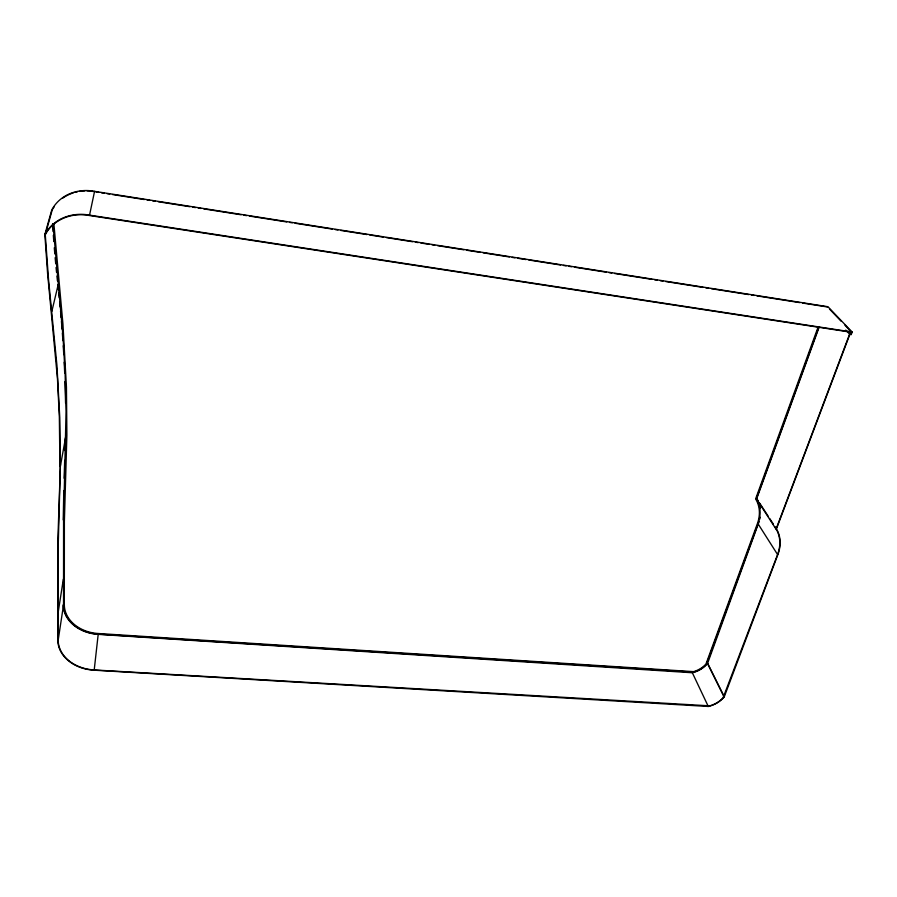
<?xml version="1.0" encoding="UTF-8"?>
<svg xmlns="http://www.w3.org/2000/svg" width="897" height="897" viewBox="0 0 897 897"><rect width="100%" height="100%" fill="white"/><g stroke="black" fill="none" stroke-linecap="round" stroke-linejoin="round"><path stroke-width="1.35" d="M59.942 466.518L59.348 417.105L57.464 378.601L47.597 273.619L44.85 234.543L51.757 209.976A41.856 37.596 22 0 1 94.566 191.341L827.965 306.729L852.15 332.047L851.175 334.671L849.795 334.491L776.454 528.894A44.637 34.131 -27 0 1 777.878 554.581L724.271 696.79A21.977 15.978 -22.6 0 1 708.294 706.466L94.185 670.205A38.347 29.747 1.8 0 1 57.823 640.267L57.778 542.607L60.435 463.794M818.737 327.36L756.384 498.721L777.172 530.923A44.312 33.884 -27 0 1 777.576 554.559L723.072 697.821A21.674 15.754 -22.6 0 1 709.819 705.849L94.219 669.947A38.01 29.489 1.8 0 1 58.17 640.256L57.98 554.839L60.323 466.541L59.74 417.116L56.948 365.483L48.573 280.021L45.276 234.666L52.161 210.1M58.17 640.256L63.541 604.847L63.564 521.269L66.053 411.342L65.145 374.688L63.025 336.857L52.968 223.981M63.227 519.935L63.799 490.513M64.124 478.258L64.685 460.363M65.044 450.597L65.559 437.658M94.185 670.205L98.222 634.101A36.631 28.895 2.5 0 1 63.541 604.847M57.913 614.019L63.351 579.148M60.323 466.541L66.019 435.146M44.85 234.543A43.65 38.919 19.9 0 1 89.543 215.145L94.566 191.341M51.813 311.506L58.227 284.484M818.019 327.27L755.622 498.889L756.754 500.986A42.036 32.707 -27.5 0 1 757.36 523.747L705.95 664.049A20.272 15.025 -22.9 0 1 693.583 671.64L98.3 633.506A35.858 28.289 2.5 0 1 64.326 604.847L64.382 521.314L66.883 435.202L66.445 387.067L62.936 323.974L53.898 224.003M760.129 508.509A43.09 33.537 -27.5 0 0 756.72 498.642L819.006 327.528M98.222 634.101L693.673 672.156A20.967 15.541 -22.9 0 0 706.466 664.296L758.032 523.792A42.776 33.29 -27.5 0 0 757.416 500.638L756.384 498.721M80.719 629.761A36.956 29.153 2.5 0 0 98.188 634.358L692.204 672.75A21.27 15.765 -22.9 0 0 707.621 663.287L758.324 523.814A43.09 33.537 -27.5 0 0 759.053 521.617M845.736 330.074L849.594 334.133L850.973 334.301L851.713 332.327L844.94 325.23M776.118 528.961L849.594 334.133M52.822 209.001L54.145 206.815M45.276 234.666L47.339 231.258A43.247 38.56 19.9 0 1 89.509 215.538L851.713 332.327M89.543 215.145L852.15 332.047M95.912 191.936L98.681 192.373M101.451 192.81L104.209 193.236M106.978 193.674L109.748 194.111M112.517 194.548L144.327 199.549M147.086 199.986L149.855 200.412M152.625 200.85L155.383 201.287M158.152 201.724L189.962 206.725M192.732 207.162L195.49 207.599M198.259 208.026L201.029 208.463M203.787 208.9L241.136 214.775M243.906 215.213L246.664 215.639M249.433 216.076L286.771 221.951M289.54 222.389L292.31 222.815M295.068 223.252L332.417 229.127M335.175 229.565L337.945 230.002M340.714 230.428L366.985 234.566M369.755 235.003L383.591 237.178M386.349 237.604L412.631 241.742M415.401 242.179L418.159 242.616M420.928 243.042L429.226 244.354M431.995 244.791L434.753 245.217M437.523 245.655L463.805 249.792M466.563 250.229L480.4 252.405M483.169 252.831L509.44 256.968M512.209 257.405L514.979 257.831M517.737 258.269L526.034 259.581M528.804 260.007L560.614 265.019M563.383 265.445L566.142 265.882M568.911 266.319L571.681 266.757M574.45 267.194L606.26 272.195M609.018 272.632L611.788 273.058M614.557 273.495L651.895 279.371M654.664 279.808L657.423 280.234M660.192 280.671L662.961 281.109M665.72 281.546L703.069 287.421M705.838 287.847L708.596 288.285M711.366 288.722L748.703 294.597M751.473 295.035L754.242 295.461M757.001 295.898L799.877 302.637M802.647 303.074L827.539 306.987M829.478 309.017L841.072 321.182M848.08 331.262L850.973 334.301M756.72 498.642L758.234 500.975M759.759 503.295L768.112 516.089M769.626 518.421L773.427 524.24M774.941 526.561L776.454 528.894M758.032 523.792L777.576 554.559M707.621 663.287L724.271 696.79M707.363 663.231L724.002 696.722M692.226 672.515L708.294 706.466M57.442 280.873L56.926 276.029M57.845 284.495L58.406 289.821M58.686 292.478L59.258 297.793M56.063 267.497L56.545 272.385M59.639 301.74L60.155 307.009M55.715 263.819L55.143 257.674M60.536 310.956L61.097 317.46M61.433 321.373L62.05 329.121M54.291 247.785L54.818 253.986M62.353 332.989L62.902 340.681M53.338 235.306L53.798 241.562M53.069 231.538L52.564 223.97M63.239 345.771L63.777 354.64M64.192 362.209L64.707 373.298M65.01 381.539L65.571 403.269M79.743 629.246A36.956 29.153 2.5 0 1 67.959 619.065M67.23 617.977A36.956 29.153 2.5 0 1 65.93 615.712M65.38 614.557A36.956 29.153 2.5 0 1 63.205 604.847M760.039 517.199A43.09 33.537 -27.5 0 1 759.624 519.408M62.442 198.327A41.464 37.248 22 0 1 73.408 192.833M74.743 192.44A41.464 37.248 22 0 1 77.467 191.779M79.541 191.409A41.464 37.248 22 0 1 84.845 190.926M86.998 190.915A41.464 37.248 22 0 1 93.456 191.521"/></g></svg>
